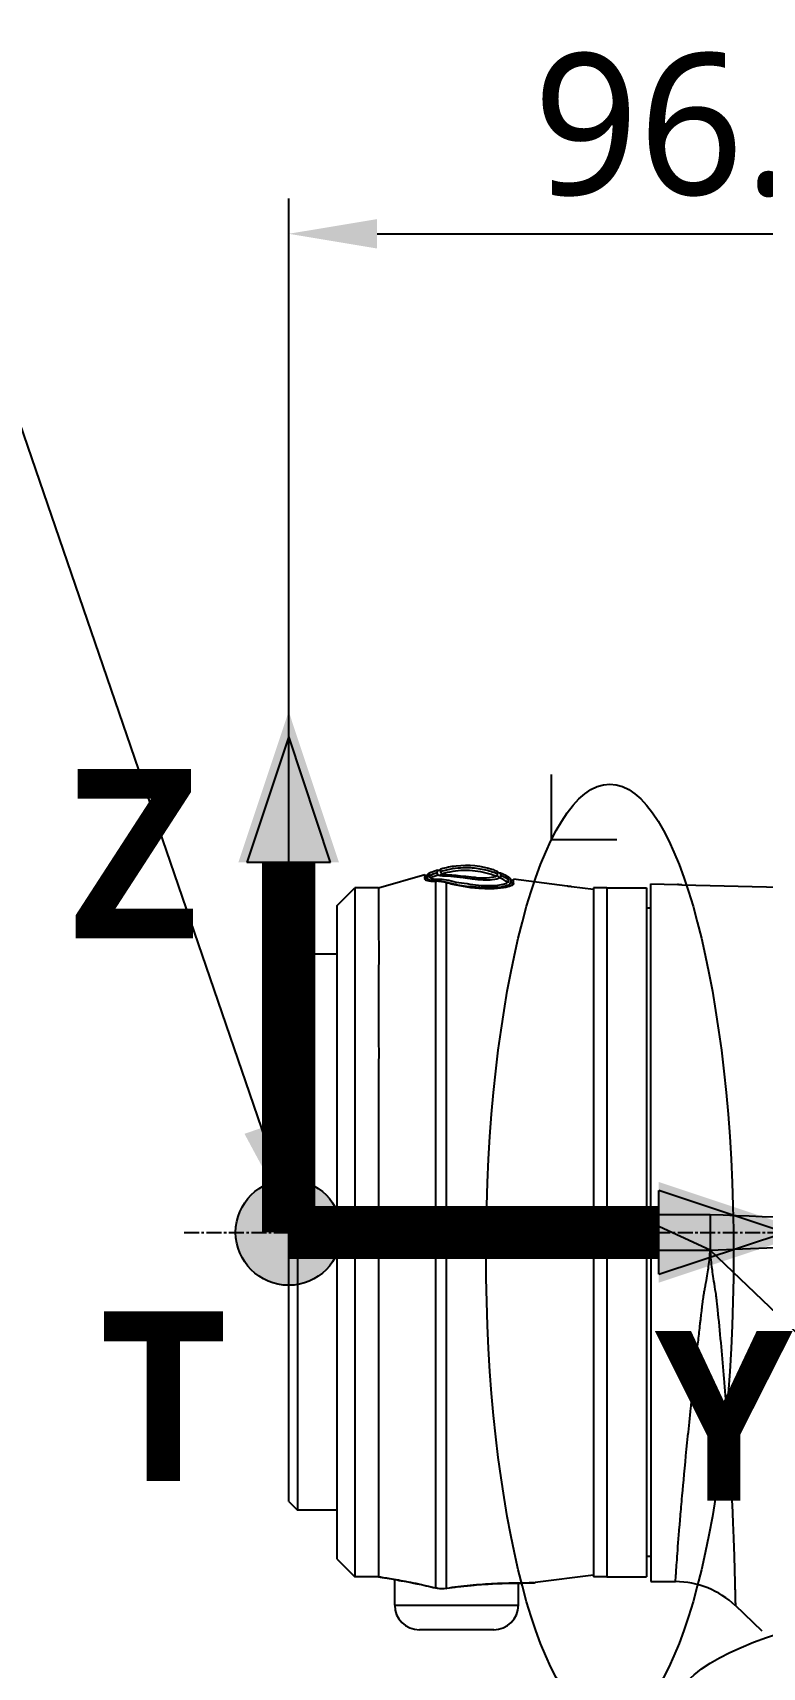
# Model space of a CAD drawing. Header units: millimetres. Extents: x 0 to 4378, y 0 to 2376.
# Drawn here: x 1408.7 to 1491.2, y 1649.9 to 1835 of the extents above; entities that cross this region are included whole.
import ezdxf

# ---------------------------------------------------------------- set-up
doc = ezdxf.new("R2010")
doc.units = ezdxf.units.MM
doc.header["$LTSCALE"] = 0.2
doc.linetypes.add('CENTER2', pattern=[1.125, 0.75, -0.125, 0.125, -0.125])
for name, color, linetype in [('02_Center Line', 1, 'CENTER2'), ('07_Special Line2', 76, 'Continuous'), ('12_Before Rev.Num.', 5, 'Continuous'), ('13_After Rev.Num.', 6, 'Continuous')]:
    doc.layers.add(name, color=color, linetype=linetype)
doc.layers.add('14_Mark', color=7, linetype='Continuous', true_color=0xe03c31)
doc.styles.add('Rainbow-5.0 Style', font='malgunsl.ttf')
doc.dimstyles.new('Rainbow-5.0 Style', dxfattribs={"dimtxt": 4, "dimasz": 2.5, "dimexe": 1, "dimexo": 1, "dimgap": 1, "dimtad": 1, "dimdsep": 46, "dimtxsty": 'Rainbow-5.0 Style', "dimcen": 0, "dimclrd": 251, "dimclre": 251, "dimclrt": 7, "dimazin": 3, "dimtp": 0.1, "dimtm": 0.1, "dimtfac": 0.61, "dimtmove": 0, "dimatfit": 3, "dimfxl": 1, "dimlwd": -1, "dimlwe": -1, "dimarcsym": 1})

# ---------------------------------------------------------------- blocks, each defined once
blk = doc.blocks.new('*D148')
at = {"color": 251, "linetype": 'ByBlock', "transparency": 16777216}
for p, q in [((1437.65, 1733.63), (1437.65, 1816.22)), ((1534.35, 1744.32), (1534.35, 1816.22)), ((1447.65, 1812.22), (1524.35, 1812.22))]:
    blk.add_line(p, q, dxfattribs=at)
at = {"color": 251, "transparency": 16777216}
for points in [[(1447.65, 1813.88), (1447.65, 1810.55), (1437.65, 1812.22)], [(1524.35, 1813.88), (1524.35, 1810.55), (1534.35, 1812.22)]]:
    blk.add_solid(points, dxfattribs=at)
at = {"layer": 'Defpoints', "color": 0, "transparency": 16777216}
for p in [(1534.35, 1812.22), (1534.35, 1740.32), (1437.65, 1729.63)]:
    blk.add_point(p, dxfattribs=at)
at = {"color": 7, "transparency": 16777216, "insert": (1486, 1824.49), "char_height": 16, "attachment_point": 5, "style": 'Rainbow-5.0 Style'}
blk.add_mtext('96.7', dxfattribs=at)
blk = doc.blocks.new('Blk$A47R2-4W24B')
for p, q in [((-197.24, 1135.9), (-191.98, 1137.4)), ((-191.98, 1137), (-191.98, 1137.18)), ((-191.98, 1136.96), (-191.98, 1136.96)), ((-191.93, 1136.88), (-191.93, 1136.83)), ((-181.94, 1136.38), (-181.94, 1136.87)), ((-181.94, 1136.38), (-181.94, 1136.87)), ((-175.9, 1136.1), (-181.94, 1136.87)), ((-201.9, 1133.9), (-199.9, 1135.9)), ((-199.9, 1135.9), (-199.9, 1057.9)), ((-197.24, 1135.9), (-199.9, 1135.9)), ((-189.57, 1136), (-189.57, 1136)), ((-187.01, 1136.07), (-187.01, 1135.96)), ((-182.09, 1136.26), (-182.09, 1136.24)), ((-172.9, 1135.71), (-175.4, 1136.03)), ((-172.9, 1135.9), (-172.9, 1057.9)), ((-171.4, 1135.9), (-172.9, 1135.9)), ((-171.4, 1135.9), (-171.4, 1057.9)), ((-171.4, 1135.9), (-171.4, 1057.9)), ((-171.4, 1135.9), (-166.9, 1135.9)), ((-166.9, 1135.9), (-166.9, 1057.9)), ((-166.4, 1098.9), (-166.4, 1136.35)), ((-166.4, 1136.35), (-163.4, 1136.27)), ((-162.9, 1136.26), (-151.75, 1135.97)), ((-201.9, 1059.9), (-201.9, 1133.9)), ((-189.57, 1134.54), (-189.57, 1134.54)), ((-189.57, 1134.14), (-189.57, 1134.14)), ((-166.4, 1133.61), (-166.9, 1133.62)), ((-189.57, 1131.14), (-189.57, 1131.14)), ((-189.57, 1131.14), (-189.57, 1131.14)), ((-189.57, 1130.04), (-189.57, 1130.04)), ((-189.57, 1129.84), (-189.57, 1129.84)), ((-207.4, 1127.38), (-206.4, 1128.38)), ((-207.4, 1066.43), (-207.4, 1127.38)), ((-206.4, 1128.38), (-206.4, 1065.43)), ((-201.9, 1128.38), (-206.4, 1128.38)), ((-189.57, 1108.11), (-189.57, 1108.11)), ((-166.4, 1098.9), (-166.4, 1097.98)), ((-159.7, 1098.9), (-166.4, 1098.9)), ((-166.4, 1094.9), (-166.4, 1097.98)), ((-159.7, 1094.9), (-166.4, 1097.98)), ((-159.7, 1098.9), (-159.7, 1094.9)), ((-189.57, 1095.79), (-189.57, 1095.79)), ((-159.7, 1094.9), (-113.08, 1096.8)), ((-166.4, 1094.9), (-166.4, 1057.38)), ((-166.4, 1094.9), (-159.7, 1094.9)), ((-159.7, 1094.9), (-111.22, 1048.4)), ((-189.57, 1087.77), (-189.57, 1087.77)), ((-189.57, 1070.28), (-189.57, 1070.28)), ((-207.4, 1066.43), (-206.4, 1065.43)), ((-201.9, 1065.43), (-206.4, 1065.43)), ((-201.9, 1059.9), (-199.9, 1057.9)), ((-166.4, 1060.19), (-166.9, 1060.18)), ((-197.24, 1057.9), (-199.9, 1057.9)), ((-195.4, 1057.58), (-195.4, 1057.58)), ((-195.4, 1054.7), (-195.4, 1057.57)), ((-181.4, 1054.7), (-181.4, 1057.18)), ((-172.9, 1058.08), (-179.51, 1057.24)), ((-171.4, 1057.9), (-172.9, 1057.9)), ((-171.4, 1057.9), (-166.9, 1057.9)), ((-166.4, 1057.38), (-163.62, 1057.36)), ((-188.27, 1056.75), (-188.27, 1056.76)), ((-195.4, 1054.7), (-181.4, 1054.7)), ((-153.8, 1051.76), (-156.85, 1054.64)), ((-184.2, 1051.9), (-192.6, 1051.9))]:
    blk.add_line(p, q)
for centre, radius, start, end in [((-163.71, 1047.36), 10, 46.7002, 89.5), ((-192.6, 1054.7), 2.8, 180, 270), ((-184.2, 1054.7), 2.8, 270, 0)]:
    blk.add_arc(centre, radius, start, end)
for centre, major_axis, ratio, start_param, end_param in [((-190.48, 1138.3), (-0.199, 0.356), 0.831407, 2.296035, 3.622073), ((-190.4, 1137.76), (0.103, -0.425), 0.704383, 5.763907, 7.08083), ((-185.29, 1138.25), (-4.86, -0.68), 0.118691, 0.094667, 0.17403), ((-183.5, 1137.96), (-0.344, -0.089), 0.999995, 0.248115, 1.570796), ((-183.49, 1137.49), (-0.225, -0.286), 0.974625, 5.861248, 7.187926), ((-184.85, 1126.08), (4.32, -11.32), 0.717714, 2.404672, 2.506604), ((-181.9, 1096.21), (-1.5, 41.41), 0.004407, 0.122192, 0.153006), ((-184.74, 1126.56), (-4.56, 11.08), 0.720786, 5.518786, 5.618693), ((-196.97, 1058.87), (-0.218, -0.976), 0.94947, 6.224959, 6.283191), ((-190.49, 1057.59), (-0.241, -0.97), 0.226232, 6.115727, 6.283184), ((-189.69, 1057.55), (0.153, -0.988), 0.141972, 6.109132, 6.283185)]:
    blk.add_ellipse(centre, major_axis=major_axis, ratio=ratio, start_param=start_param, end_param=end_param)
for points, knots in [([(-190.17, 1138.06), (-189.59, 1138.22), (-189.02, 1138.34), (-188.46, 1138.4), (-187, 1138.58), (-185.6, 1138.43), (-184.27, 1137.97), (-184.11, 1137.91), (-183.96, 1137.86), (-183.81, 1137.79)], [0.073579, 0.073579, 0.073579, 0.073579, 1.773456, 1.773456, 1.773456, 6.187837, 6.187837, 6.187837, 6.697304, 6.697304, 6.697304, 6.697304]), ([(-191.98, 1136.96), (-191.98, 1136.93), (-191.98, 1136.91), (-191.96, 1136.86), (-191.95, 1136.84), (-191.88, 1136.78), (-191.8, 1136.75), (-191.5, 1136.67), (-191.18, 1136.64), (-190.77, 1136.65)], [-0.3780935, -0.3780935, -0.3780935, -0.3780935, -0.3289343, -0.3289343, -0.2821356, -0.2821356, -0.188521, -0.188521, -0.0003025, -0.0003025, -0.0003025, -0.0003025]), ([(-191.93, 1136.83), (-191.95, 1136.85), (-191.96, 1136.87), (-191.98, 1136.9), (-191.98, 1136.92), (-191.98, 1136.93)], [-0.11536978, -0.11536978, -0.11536978, -0.11536978, -0.06051252, -0.06051252, -0.02296166, -0.02296166, -0.02296166, -0.02296166]), ([(-191.93, 1136.92), (-191.93, 1136.92), (-191.93, 1136.92), (-191.93, 1136.9), (-191.93, 1136.84), (-191.93, 1136.82)], [-137.742306, -137.742306, -137.742306, -137.742306, -137.735239, -135.362241, -134.896788, -134.896788, -134.896788, -134.896788]), ([(-190.64, 1136.68), (-190.89, 1136.68), (-191.1, 1136.69), (-191.26, 1136.72), (-191.43, 1136.74), (-191.55, 1136.78), (-191.62, 1136.83), (-191.75, 1136.93), (-191.69, 1137.06), (-191.69, 1137.15), (-191.7, 1137.24), (-191.7, 1137.31), (-191.7, 1137.35), (-191.7, 1137.35), (-191.7, 1137.35), (-191.7, 1137.35), (-191.7, 1137.4), (-191.7, 1137.42), (-191.7, 1137.42), (-191.7, 1137.42), (-191.7, 1137.42), (-191.7, 1137.42)], [-37.038773, -37.038773, -37.038773, -37.038773, -35.852961, -35.852961, -35.852961, -34.66644, -34.66644, -34.66644, -32.296832, -32.296832, -32.296832, -29.935323, -29.935323, -29.935323, -29.920458, -29.920458, -29.920458, -27.574383, -27.574383, -27.574383, -27.547428, -27.547428, -27.547428, -27.547428]), ([(-191.39, 1137.03), (-191.4, 1137.03), (-191.4, 1137.04), (-191.4, 1137.04), (-191.45, 1137.09), (-191.46, 1137.13), (-191.47, 1137.17), (-191.48, 1137.22), (-191.47, 1137.27), (-191.47, 1137.31)], [33.655801, 33.655801, 33.655801, 33.655801, 33.760753, 33.760753, 33.760753, 34.688313, 34.688313, 34.688313, 35.7207, 35.7207, 35.7207, 35.7207]), ([(-191.47, 1137.62), (-191.37, 1137.66), (-191.27, 1137.69), (-191.17, 1137.73), (-191.03, 1137.78), (-190.89, 1137.83), (-190.76, 1137.87), (-190.7, 1137.9), (-190.63, 1137.92), (-190.57, 1137.94)], [-1.0896743, -1.0896743, -1.0896743, -1.0896743, -0.7634499, -0.7634499, -0.7634499, -0.3184296, -0.3184296, -0.3184296, -0.1133023, -0.1133023, -0.1133023, -0.1133023]), ([(-191.47, 1137.31), (-191.46, 1137.41), (-191.47, 1137.49), (-191.47, 1137.59), (-191.47, 1137.62), (-191.47, 1137.62)], [35.720722, 35.720722, 35.720722, 35.720722, 38.259702, 38.259702, 40.798705, 40.798705, 40.798705, 40.798705]), ([(-191.39, 1137.03), (-191.33, 1136.98), (-191.22, 1136.95), (-191.08, 1136.93), (-191.07, 1136.92), (-191.07, 1136.92), (-191.06, 1136.92), (-190.9, 1136.9), (-190.71, 1136.88), (-190.47, 1136.88)], [-33.655783, -33.655783, -33.655783, -33.655783, -32.588177, -32.588177, -32.588177, -32.535769, -32.535769, -32.535769, -31.415738, -31.415738, -31.415738, -31.415738]), ([(-189.57, 1136.49), (-189.62, 1136.51), (-189.67, 1136.52), (-189.79, 1136.55), (-189.84, 1136.56), (-190, 1136.59), (-190.1, 1136.61), (-190.49, 1136.66), (-190.69, 1136.65), (-190.77, 1136.65)], [0.0000195, 0.0000195, 0.0000195, 0.0000195, 0.0187409, 0.0187409, 0.0363222, 0.0363222, 0.0713463, 0.0713463, 0.1704652, 0.1704652, 0.1704652, 0.1704652]), ([(-190.77, 1136.65), (-190.77, 1135.61), (-190.77, 1133.85), (-190.77, 1131.46), (-190.77, 1130.21), (-190.77, 1128.76), (-190.77, 1127.18), (-190.77, 1125.59), (-190.77, 1123.87), (-190.77, 1122.02), (-190.77, 1120.17), (-190.77, 1118.16), (-190.77, 1116.08), (-190.77, 1113.99), (-190.77, 1111.83), (-190.77, 1109.6), (-190.77, 1107.36), (-190.77, 1105.03), (-190.77, 1102.7), (-190.77, 1100.36), (-190.77, 1098.01), (-190.77, 1095.66), (-190.77, 1090.94), (-190.77, 1086.2), (-190.77, 1081.81), (-190.77, 1079.61), (-190.77, 1077.51), (-190.77, 1075.51), (-190.77, 1073.51), (-190.77, 1071.59), (-190.77, 1069.82), (-190.77, 1068.05), (-190.77, 1066.44), (-190.77, 1064.97), (-190.77, 1063.51), (-190.77, 1062.18), (-190.77, 1061.05), (-190.77, 1058.89), (-190.77, 1057.41), (-190.77, 1056.64)], [0, 0, 0, 0, 0.1205223, 0.1205223, 0.1205223, 0.1837668, 0.1837668, 0.1837668, 0.2470112, 0.2470112, 0.2470112, 0.3102557, 0.3102557, 0.3102557, 0.3735002, 0.3735002, 0.3735002, 0.4367446, 0.4367446, 0.4367446, 0.4999891, 0.4999891, 0.4999891, 0.6264781, 0.6264781, 0.6264781, 0.6897225, 0.6897225, 0.6897225, 0.752967, 0.752967, 0.752967, 0.8162115, 0.8162115, 0.8162115, 0.879456, 0.879456, 0.879456, 1, 1, 1, 1]), ([(-190.64, 1136.68), (-190.19, 1136.71), (-189.63, 1136.59), (-189.01, 1136.42), (-189.01, 1136.42), (-189, 1136.42), (-189, 1136.42), (-188.69, 1136.34), (-188.36, 1136.27), (-188.03, 1136.21), (-187.7, 1136.16), (-187.36, 1136.11), (-187.01, 1136.07)], [37.039421, 37.039421, 37.039421, 37.039421, 39.181422, 39.181422, 39.181422, 39.2015, 39.2015, 39.2015, 40.272392, 40.272392, 40.272392, 41.323422, 41.323422, 41.323422, 41.323422]), ([(-190.58, 1137.63), (-190.58, 1137.68), (-190.57, 1137.73), (-190.57, 1137.81), (-190.57, 1137.84), (-190.57, 1137.91), (-190.57, 1137.94), (-190.57, 1137.94)], [-0.4984902, -0.4984902, -0.4984902, -0.4984902, -0.3746356, -0.3746356, -0.2508217, -0.2508217, -0.0000001, -0.0000001, -0.0000001, -0.0000001]), ([(-190.47, 1137.36), (-190.49, 1137.37), (-190.51, 1137.39), (-190.52, 1137.41), (-190.54, 1137.42), (-190.55, 1137.44), (-190.55, 1137.45), (-190.56, 1137.47), (-190.56, 1137.48), (-190.57, 1137.5), (-190.57, 1137.51), (-190.57, 1137.53), (-190.57, 1137.54), (-190.57, 1137.56), (-190.58, 1137.57), (-190.58, 1137.59), (-190.58, 1137.59), (-190.58, 1137.59), (-190.58, 1137.6), (-190.58, 1137.61), (-190.58, 1137.62), (-190.58, 1137.63)], [-6.865662, -6.865662, -6.865662, -6.865662, -6.53091, -6.53091, -6.53091, -6.199058, -6.199058, -6.199058, -5.869205, -5.869205, -5.869205, -5.540502, -5.540502, -5.540502, -5.212131, -5.212131, -5.212131, -5.149247, -5.149247, -5.149247, -4.883582, -4.883582, -4.883582, -4.883582]), ([(-183.5, 1137.03), (-183.65, 1136.94), (-183.94, 1136.86), (-184.36, 1136.81), (-184.95, 1136.74), (-185.75, 1136.79), (-186.61, 1136.89), (-186.96, 1136.94), (-187.32, 1136.98), (-187.66, 1137.03), (-188.15, 1137.09), (-188.62, 1137.15), (-189.03, 1137.18), (-189.72, 1137.23), (-190.28, 1137.23), (-190.47, 1137.36)], [-16.234798, -16.234798, -16.234798, -16.234798, -14.441202, -14.441202, -14.441202, -11.916208, -11.916208, -11.916208, -10.870941, -10.870941, -10.870941, -9.390513, -9.390513, -9.390513, -6.865662, -6.865662, -6.865662, -6.865662]), ([(-190.47, 1136.88), (-190.2, 1136.89), (-189.89, 1136.87), (-189.2, 1136.75), (-188.83, 1136.64), (-188.04, 1136.49), (-187.63, 1136.43), (-186.78, 1136.33), (-186.35, 1136.26), (-185.1, 1136.13), (-184.33, 1136.14), (-183.14, 1136.28), (-182.73, 1136.41), (-182.59, 1136.54)], [-31.415738, -31.415738, -31.415738, -31.415738, -30.087278, -30.087278, -28.758819, -28.758819, -27.43036, -27.43036, -26.101901, -26.101901, -23.444982, -23.444982, -20.788081, -20.788081, -20.788081, -20.788081]), ([(-190.12, 1137.52), (-190.19, 1137.6), (-190.17, 1137.68), (-190.17, 1137.75), (-190.17, 1137.75), (-190.17, 1137.75)], [-6.865662, -6.865662, -6.865662, -6.865662, -5.149247, -5.149247, -5.09617, -5.09617, -5.09617, -5.09617]), ([(-183.81, 1137.49), (-184.29, 1137.69), (-184.78, 1137.84), (-185.28, 1137.95), (-185.85, 1138.08), (-186.43, 1138.16), (-187.02, 1138.17), (-187.84, 1138.19), (-188.67, 1138.11), (-189.53, 1137.92), (-189.74, 1137.87), (-189.96, 1137.81), (-190.17, 1137.75)], [1.942734, 1.942734, 1.942734, 1.942734, 3.510907, 3.510907, 3.510907, 5.294969, 5.294969, 5.294969, 7.771433, 7.771433, 7.771433, 8.384461, 8.384461, 8.384461, 8.384461]), ([(-190.17, 1137.75), (-190.17, 1137.82), (-190.17, 1137.88), (-190.17, 1137.92), (-190.17, 1138.01), (-190.17, 1138.06), (-190.17, 1138.06)], [-5.096168, -5.096168, -5.096168, -5.096168, -3.432831, -3.432831, -3.432831, 0, 0, 0, 0]), ([(-183.92, 1137.21), (-184.09, 1137.28), (-184.26, 1137.34), (-184.43, 1137.4), (-185.23, 1137.67), (-186.08, 1137.83), (-186.92, 1137.86), (-186.94, 1137.86), (-186.95, 1137.87), (-186.96, 1137.87), (-187.8, 1137.9), (-188.63, 1137.81), (-189.45, 1137.63), (-189.65, 1137.59), (-189.86, 1137.53), (-190.06, 1137.48)], [1.992945, 1.992945, 1.992945, 1.992945, 2.541442, 2.541442, 2.541442, 5.082989, 5.082989, 5.082989, 5.1247, 5.1247, 5.1247, 7.624618, 7.624618, 7.624618, 8.25646, 8.25646, 8.25646, 8.25646]), ([(-186.17, 1137.05), (-186.36, 1137.06), (-186.55, 1137.08), (-187.15, 1137.15), (-187.56, 1137.2), (-187.94, 1137.24), (-188.3, 1137.28), (-188.63, 1137.31), (-189.16, 1137.34), (-189.38, 1137.35), (-189.56, 1137.37), (-189.79, 1137.4), (-189.96, 1137.43), (-190.06, 1137.48)], [-12.546701, -12.546701, -12.546701, -12.546701, -11.915365, -11.915365, -10.602154, -10.602154, -10.602154, -9.390513, -9.390513, -8.401614, -8.401614, -8.401614, -7.169122, -7.169122, -7.169122, -7.169122]), ([(-181.94, 1136.38), (-181.95, 1136.29), (-182.05, 1136.21), (-182.45, 1136.05), (-182.73, 1135.97), (-183.5, 1135.85), (-183.99, 1135.81), (-185.11, 1135.79), (-185.72, 1135.82), (-186.91, 1135.93), (-187.48, 1136.02), (-188.57, 1136.23), (-189.09, 1136.35), (-189.57, 1136.49)], [0, 0, 0, 0, 0.170338, 0.170338, 0.339954, 0.339954, 0.529798, 0.529798, 0.719657, 0.719657, 0.888889, 0.888889, 1.059151, 1.059151, 1.059151, 1.059151]), ([(-189.57, 1136.49), (-189.57, 1135.43), (-189.57, 1133.75), (-189.57, 1131.54), (-189.57, 1130.28), (-189.57, 1128.84), (-189.57, 1127.25), (-189.57, 1125.66), (-189.57, 1123.93), (-189.57, 1122.08), (-189.57, 1120.22), (-189.57, 1118.21), (-189.57, 1116.12), (-189.57, 1114.03), (-189.57, 1111.87), (-189.57, 1109.63), (-189.57, 1107.39), (-189.57, 1105.05), (-189.57, 1102.71), (-189.57, 1100.37), (-189.57, 1098.02), (-189.57, 1095.65), (-189.57, 1090.93), (-189.57, 1086.18), (-189.57, 1081.77), (-189.57, 1079.57), (-189.57, 1077.47), (-189.57, 1075.46), (-189.57, 1073.46), (-189.57, 1071.53), (-189.57, 1069.76), (-189.57, 1067.99), (-189.57, 1066.37), (-189.57, 1064.9), (-189.57, 1063.43), (-189.57, 1062.1), (-189.57, 1060.97), (-189.57, 1058.83), (-189.57, 1057.35), (-189.57, 1056.58)], [-1, -1, -1, -1, -0.88741, -0.88741, -0.88741, -0.823499, -0.823499, -0.823499, -0.759589, -0.759589, -0.759589, -0.695678, -0.695678, -0.695678, -0.631767, -0.631767, -0.631767, -0.567856, -0.567856, -0.567856, -0.503945, -0.503945, -0.503945, -0.376123, -0.376123, -0.376123, -0.312212, -0.312212, -0.312212, -0.248301, -0.248301, -0.248301, -0.184391, -0.184391, -0.184391, -0.12048, -0.12048, -0.12048, 0, 0, 0, 0]), ([(-182.3, 1136.91), (-182.3, 1136.92), (-182.29, 1136.87), (-182.31, 1136.68), (-182.25, 1136.52), (-182.47, 1136.17), (-183.06, 1136), (-184.76, 1135.86), (-185.89, 1135.9), (-187.01, 1136.07)], [0, 0, 0, 0, 3.441683, 3.441683, 6.883366, 6.883366, 10.325049, 10.325049, 13.766731, 13.766731, 13.766731, 13.766731]), ([(-183.92, 1137.21), (-184.05, 1137.14), (-184.32, 1137.07), (-185.1, 1136.99), (-185.61, 1137), (-186.17, 1137.05)], [-16.152793, -16.152793, -16.152793, -16.152793, -14.440216, -14.440216, -12.546701, -12.546701, -12.546701, -12.546701]), ([(-183.81, 1137.31), (-183.81, 1137.31), (-183.81, 1137.31), (-183.81, 1137.3), (-183.82, 1137.29), (-183.83, 1137.27), (-183.85, 1137.26), (-183.87, 1137.24), (-183.89, 1137.23), (-183.92, 1137.21)], [-16.9650672, -16.9650672, -16.9650672, -16.9650672, -16.8814942, -16.8814942, -16.8814942, -16.518726, -16.518726, -16.518726, -16.1528025, -16.1528025, -16.1528025, -16.1528025]), ([(-183.81, 1137.49), (-183.81, 1137.46), (-183.81, 1137.43), (-183.81, 1137.38), (-183.81, 1137.34), (-183.81, 1137.31)], [0, 0, 0, 0, 0.0616854, 0.0616854, 0.1115163, 0.1115163, 0.1115163, 0.1115163]), ([(-183.41, 1137.14), (-183.41, 1137.13), (-183.41, 1137.13), (-183.41, 1137.13), (-183.42, 1137.11), (-183.43, 1137.09), (-183.44, 1137.08), (-183.46, 1137.06), (-183.48, 1137.05), (-183.5, 1137.03)], [-16.9650672, -16.9650672, -16.9650672, -16.9650672, -16.8938577, -16.8938577, -16.8938577, -16.565263, -16.565263, -16.565263, -16.2347997, -16.2347997, -16.2347997, -16.2347997]), ([(-183.41, 1137.62), (-183.41, 1137.62), (-183.41, 1137.59), (-183.41, 1137.53), (-183.41, 1137.51), (-183.41, 1137.49), (-183.41, 1137.47), (-183.41, 1137.42), (-183.41, 1137.37), (-183.41, 1137.31)], [-0.5013435, -0.5013435, -0.5013435, -0.5013435, -0.2507469, -0.2507469, -0.1880948, -0.1880948, -0.1410476, -0.1410476, -0.0000391, -0.0000391, -0.0000391, -0.0000391]), ([(-182.51, 1136.84), (-182.51, 1136.9), (-182.52, 1136.96), (-182.51, 1137.01), (-182.51, 1137.05), (-182.51, 1137.09), (-182.51, 1137.11), (-182.51, 1137.13), (-182.51, 1137.15), (-182.51, 1137.15), (-182.51, 1137.15), (-182.51, 1137.15), (-182.51, 1137.15)], [-18.712231, -18.712231, -18.712231, -18.712231, -16.997643, -16.997643, -16.997643, -15.300899, -15.300899, -15.300899, -13.604104, -13.604104, -13.604104, -13.589461, -13.589461, -13.589461, -13.589461]), ([(-197.24, 1135.9), (-197.24, 1135.9), (-197.24, 1135.9), (-197.24, 1135.89), (-197.24, 1135.88), (-197.24, 1135.86), (-197.24, 1135.85), (-197.24, 1135.77), (-197.23, 1135.63), (-197.21, 1134.73), (-197.25, 1133.32), (-197.22, 1130.53), (-197.21, 1129.73), (-197.21, 1128.3), (-197.21, 1127.71), (-197.23, 1125.33), (-197.25, 1123.34), (-197.22, 1119.6), (-197.21, 1117.97), (-197.22, 1114.54), (-197.23, 1112.77), (-197.24, 1109.25), (-197.24, 1107.53), (-197.24, 1104.57), (-197.24, 1103.35), (-197.24, 1100.89), (-197.24, 1099.65), (-197.24, 1097.79), (-197.24, 1097.18), (-197.24, 1092.91), (-197.22, 1089.28), (-197.23, 1084.05), (-197.24, 1082.36), (-197.24, 1079.55), (-197.23, 1078.39), (-197.2, 1073.98), (-197.24, 1071.01), (-197.24, 1067.64), (-197.23, 1066.9), (-197.2, 1063.54), (-197.24, 1061.46), (-197.24, 1059.7), (-197.24, 1059.4), (-197.24, 1058.75), (-197.24, 1058.45), (-197.24, 1058.15), (-197.24, 1058.07), (-197.24, 1057.96), (-197.24, 1057.92), (-197.24, 1057.91)], [-12.167971, -12.167971, -12.167971, -12.167971, -12.124815, -12.124815, -12.007373, -12.007373, -11.964756, -11.964756, -11.555527, -11.555527, -10.242526, -10.242526, -9.787003, -9.787003, -9.494757, -9.494757, -8.658648, -8.658648, -8.069674, -8.069674, -7.481399, -7.481399, -6.943069, -6.943069, -6.570845, -6.570845, -6.198458, -6.198458, -6.015314, -6.015314, -4.920692, -4.920692, -4.383337, -4.383337, -3.995401, -3.995401, -2.858372, -2.858372, -2.517426, -2.517426, -1.221295, -1.221295, -0.905097, -0.905097, -0.443398, -0.443398, -0.219873, -0.219873, -0.000072, -0.000072, -0.000072, -0.000072]), ([(-182.09, 1136.21), (-182.09, 1136.21), (-182.09, 1136.22), (-182.08, 1136.27), (-182.08, 1136.31), (-182.09, 1136.33), (-182.09, 1136.33), (-182.09, 1136.37), (-182.09, 1136.37), (-182.09, 1136.37), (-182.09, 1136.37)], [-113.902155, -113.902155, -113.902155, -113.902155, -113.638059, -113.638059, -112.182288, -112.182288, -112.182288, -111.916864, -110.197458, -110.190469, -110.190469, -110.190469, -110.190469]), ([(-175.4, 1136.03), (-175.46, 1136.04), (-175.53, 1136.05), (-175.65, 1136.07), (-175.71, 1136.07), (-175.8, 1136.08), (-175.84, 1136.09), (-175.89, 1136.1), (-175.9, 1136.1), (-175.9, 1136.1)], [0.15115122, 0.15115122, 0.15115122, 0.15115122, 0.1700527, 0.1700527, 0.18903618, 0.18903618, 0.20792837, 0.20792837, 0.22682057, 0.22682057, 0.22682057, 0.22682057]), ([(-162.9, 1136.26), (-162.9, 1136.26), (-162.9, 1136.26), (-162.9, 1136.26), (-162.9, 1136.26), (-162.9, 1136.26), (-162.91, 1136.26), (-162.92, 1136.26), (-162.95, 1136.26), (-163.01, 1136.26), (-163.05, 1136.26), (-163.14, 1136.26), (-163.19, 1136.26), (-163.3, 1136.27), (-163.35, 1136.27), (-163.4, 1136.27)], [-0.07872826, -0.07872826, -0.07872826, -0.07872826, -0.07717203, -0.07717203, -0.07494405, -0.07494405, -0.06936392, -0.06936392, -0.04935694, -0.04935694, -0.03332942, -0.03332942, -0.01579755, -0.01579755, -0.000001, -0.000001, -0.000001, -0.000001]), ([(-163.62, 1057.36), (-163.62, 1057.36), (-163.6, 1057.61), (-163.57, 1058.07), (-163.54, 1058.55), (-163.49, 1059.26), (-163.43, 1060.14), (-163.43, 1060.14), (-163.43, 1060.15), (-163.43, 1060.16), (-163.43, 1060.16), (-163.43, 1060.17), (-163.43, 1060.18), (-163.36, 1061.12), (-163.27, 1062.28), (-163.16, 1063.61), (-163.16, 1063.63), (-163.15, 1063.65), (-163.15, 1063.67), (-163.1, 1064.35), (-163.04, 1065.07), (-162.97, 1065.83), (-162.94, 1066.21), (-162.9, 1066.61), (-162.87, 1067.01), (-162.85, 1067.21), (-162.83, 1067.41), (-162.81, 1067.62), (-162.79, 1067.82), (-162.77, 1068.03), (-162.75, 1068.24), (-162.6, 1069.92), (-162.42, 1071.79), (-162.21, 1073.83), (-162.21, 1073.85), (-162.21, 1073.87), (-162.21, 1073.9), (-162.1, 1074.89), (-162, 1075.93), (-161.89, 1077), (-161.83, 1077.54), (-161.77, 1078.1), (-161.71, 1078.66), (-161.68, 1078.95), (-161.65, 1079.23), (-161.61, 1079.52), (-161.6, 1079.66), (-161.58, 1079.81), (-161.57, 1079.95), (-161.56, 1080.02), (-161.55, 1080.1), (-161.54, 1080.17), (-161.54, 1080.2), (-161.54, 1080.24), (-161.53, 1080.28), (-161.53, 1080.29), (-161.53, 1080.31), (-161.53, 1080.33), (-161.52, 1080.35), (-161.52, 1080.37), (-161.52, 1080.39), (-161.4, 1081.47), (-161.27, 1082.61), (-161.14, 1083.79), (-161.07, 1084.38), (-161, 1084.98), (-160.93, 1085.6), (-160.9, 1085.9), (-160.86, 1086.21), (-160.83, 1086.53), (-160.81, 1086.68), (-160.79, 1086.84), (-160.77, 1087), (-160.76, 1087.08), (-160.75, 1087.15), (-160.74, 1087.23), (-160.74, 1087.27), (-160.74, 1087.31), (-160.73, 1087.35), (-160.73, 1087.39), (-160.72, 1087.43), (-160.72, 1087.46), (-160.72, 1087.48), (-160.71, 1087.52), (-160.71, 1087.55), (-160.67, 1087.87), (-160.64, 1088.15), (-160.61, 1088.39), (-160.6, 1088.51), (-160.58, 1088.62), (-160.57, 1088.72), (-160.57, 1088.77), (-160.56, 1088.81), (-160.56, 1088.85), (-160.54, 1088.95), (-160.53, 1089.03), (-160.53, 1089.1), (-160.52, 1089.15), (-160.51, 1089.19), (-160.51, 1089.22), (-160.51, 1089.24), (-160.51, 1089.26), (-160.5, 1089.27), (-160.5, 1089.28), (-160.5, 1089.28), (-160.5, 1089.29), (-160.5, 1089.3), (-160.5, 1089.3), (-160.5, 1089.3), (-160.5, 1089.31), (-160.49, 1089.34), (-160.49, 1089.36), (-160.47, 1089.54), (-160.43, 1089.77), (-160.38, 1090.05), (-160.36, 1090.21), (-160.33, 1090.37), (-160.29, 1090.56), (-160.28, 1090.65), (-160.26, 1090.75), (-160.24, 1090.85), (-160.23, 1090.9), (-160.22, 1090.95), (-160.21, 1091), (-160.21, 1091.03), (-160.2, 1091.05), (-160.2, 1091.08), (-160.2, 1091.09), (-160.19, 1091.11), (-160.19, 1091.12), (-160.19, 1091.13), (-160.18, 1091.15), (-160.18, 1091.16), (-160.11, 1091.55), (-160.05, 1091.91), (-159.99, 1092.22), (-159.94, 1092.52), (-159.9, 1092.79), (-159.87, 1093.01), (-159.87, 1093.02), (-159.87, 1093.02), (-159.87, 1093.03), (-159.78, 1093.68), (-159.72, 1094.31), (-159.7, 1094.9)], [0, 0, 0, 0, 0.121112, 0.121112, 0.121112, 0.248047, 0.248047, 0.248047, 0.249023, 0.249023, 0.249023, 0.25, 0.25, 0.25, 0.373166, 0.373166, 0.373166, 0.375, 0.375, 0.375, 0.4375, 0.4375, 0.4375, 0.46875, 0.46875, 0.46875, 0.484375, 0.484375, 0.484375, 0.5, 0.5, 0.5, 0.625, 0.625, 0.625, 0.626439, 0.626439, 0.626439, 0.6875, 0.6875, 0.6875, 0.71875, 0.71875, 0.71875, 0.734375, 0.734375, 0.734375, 0.742187, 0.742187, 0.742187, 0.746094, 0.746094, 0.746094, 0.748047, 0.748047, 0.748047, 0.749023, 0.749023, 0.749023, 0.75, 0.75, 0.75, 0.8125, 0.8125, 0.8125, 0.84375, 0.84375, 0.84375, 0.859375, 0.859375, 0.859375, 0.867187, 0.867187, 0.867187, 0.871094, 0.871094, 0.871094, 0.873047, 0.873047, 0.873047, 0.874878, 0.874878, 0.874878, 0.875773, 0.875773, 0.875773, 0.885526, 0.885526, 0.885526, 0.890625, 0.890625, 0.890625, 0.892844, 0.892844, 0.892844, 0.898437, 0.898437, 0.898437, 0.902344, 0.902344, 0.902344, 0.904297, 0.904297, 0.904297, 0.905273, 0.905273, 0.905273, 0.906006, 0.906006, 0.906006, 0.907746, 0.907746, 0.907746, 0.921875, 0.921875, 0.921875, 0.929687, 0.929687, 0.929687, 0.933594, 0.933594, 0.933594, 0.935547, 0.935547, 0.935547, 0.936523, 0.936523, 0.936523, 0.937012, 0.937012, 0.937012, 0.9375, 0.9375, 0.9375, 0.953125, 0.953125, 0.953125, 0.968506, 0.968506, 0.968506, 0.96875, 0.96875, 0.96875, 1, 1, 1, 1]), ([(-159.7, 1094.9), (-159.68, 1094.33), (-159.62, 1093.7), (-159.54, 1093.02), (-159.54, 1093.02), (-159.54, 1093.01), (-159.54, 1093.01), (-159.51, 1092.76), (-159.47, 1092.48), (-159.42, 1092.16), (-159.37, 1091.84), (-159.32, 1091.49), (-159.26, 1091.1), (-159.26, 1091.09), (-159.26, 1091.08), (-159.25, 1091.08), (-159.18, 1090.6), (-159.12, 1090.2), (-159.07, 1089.88), (-159.05, 1089.72), (-159.03, 1089.58), (-159.02, 1089.46), (-159.01, 1089.4), (-159, 1089.34), (-158.99, 1089.29), (-158.99, 1089.26), (-158.99, 1089.24), (-158.98, 1089.21), (-158.98, 1089.2), (-158.98, 1089.19), (-158.98, 1089.18), (-158.98, 1089.17), (-158.98, 1089.17), (-158.98, 1089.16), (-158.98, 1089.16), (-158.98, 1089.15), (-158.98, 1089.14), (-158.97, 1089.12), (-158.96, 1089.02), (-158.95, 1088.86), (-158.94, 1088.81), (-158.93, 1088.74), (-158.93, 1088.67), (-158.92, 1088.64), (-158.92, 1088.61), (-158.92, 1088.58), (-158.91, 1088.52), (-158.9, 1088.46), (-158.9, 1088.4), (-158.9, 1088.37), (-158.89, 1088.33), (-158.89, 1088.3), (-158.89, 1088.28), (-158.88, 1088.27), (-158.88, 1088.25), (-158.88, 1088.24), (-158.88, 1088.23), (-158.88, 1088.22), (-158.88, 1088.22), (-158.88, 1088.21), (-158.88, 1088.21), (-158.88, 1088.21), (-158.88, 1088.2), (-158.88, 1088.2), (-158.86, 1088.04), (-158.85, 1087.88), (-158.83, 1087.72), (-158.82, 1087.6), (-158.81, 1087.49), (-158.8, 1087.37), (-158.79, 1087.33), (-158.79, 1087.29), (-158.78, 1087.25), (-158.66, 1085.97), (-158.54, 1084.71), (-158.42, 1083.48), (-158.31, 1082.26), (-158.21, 1081.06), (-158.11, 1079.9), (-158.11, 1079.89), (-158.11, 1079.88), (-158.11, 1079.87), (-157.89, 1077.32), (-157.73, 1075.02), (-157.59, 1072.97), (-157.58, 1072.81), (-157.57, 1072.65), (-157.56, 1072.5), (-157.43, 1070.34), (-157.33, 1068.46), (-157.25, 1066.82), (-157.25, 1066.81), (-157.25, 1066.81), (-157.25, 1066.8), (-157.2, 1065.84), (-157.16, 1064.92), (-157.13, 1064.07), (-157.09, 1063.24), (-157.06, 1062.46), (-157.04, 1061.74), (-157.04, 1061.71), (-157.04, 1061.69), (-157.03, 1061.67), (-157.02, 1061.31), (-157.01, 1060.95), (-157, 1060.6), (-156.99, 1060.26), (-156.98, 1059.93), (-156.97, 1059.6), (-156.97, 1059.59), (-156.97, 1059.58), (-156.97, 1059.57), (-156.97, 1059.56), (-156.97, 1059.56), (-156.97, 1059.55), (-156.96, 1059.36), (-156.95, 1059.12), (-156.95, 1058.83), (-156.94, 1058.54), (-156.93, 1058.2), (-156.92, 1057.83), (-156.92, 1057.83), (-156.92, 1057.82), (-156.92, 1057.82), (-156.91, 1057.48), (-156.9, 1057.2), (-156.9, 1056.98), (-156.89, 1056.86), (-156.89, 1056.76), (-156.89, 1056.67), (-156.89, 1056.63), (-156.89, 1056.59), (-156.89, 1056.55), (-156.89, 1056.53), (-156.89, 1056.51), (-156.89, 1056.49), (-156.89, 1056.48), (-156.89, 1056.47), (-156.89, 1056.46), (-156.88, 1056.46), (-156.88, 1056.45), (-156.88, 1056.45), (-156.88, 1056.45), (-156.88, 1056.44), (-156.88, 1056.44), (-156.88, 1056.44), (-156.88, 1056.44), (-156.88, 1056.44), (-156.88, 1056.21), (-156.88, 1056.02), (-156.87, 1055.86), (-156.87, 1055.77), (-156.87, 1055.7), (-156.87, 1055.63), (-156.87, 1055.6), (-156.87, 1055.56), (-156.87, 1055.53), (-156.87, 1055.51), (-156.86, 1055.5), (-156.86, 1055.48), (-156.86, 1055.48), (-156.86, 1055.47), (-156.86, 1055.46), (-156.86, 1055.46), (-156.86, 1055.45), (-156.86, 1055.45), (-156.86, 1055.45), (-156.86, 1055.44), (-156.86, 1055.44), (-156.86, 1055.44), (-156.86, 1055.44), (-156.86, 1055.44), (-156.86, 1055.29), (-156.86, 1055.17), (-156.86, 1055.07), (-156.86, 1055.01), (-156.85, 1054.97), (-156.85, 1054.93), (-156.85, 1054.75), (-156.85, 1054.66), (-156.85, 1054.64), (-156.85, 1054.64), (-156.85, 1054.64), (-156.85, 1054.64)], [0, 0, 0, 0, 0.0310059, 0.0310059, 0.0310059, 0.03125, 0.03125, 0.03125, 0.046875, 0.046875, 0.046875, 0.0622559, 0.0622559, 0.0622559, 0.0625, 0.0625, 0.0625, 0.078125, 0.078125, 0.078125, 0.0859375, 0.0859375, 0.0859375, 0.0898438, 0.0898438, 0.0898438, 0.0917969, 0.0917969, 0.0917969, 0.0927734, 0.0927734, 0.0927734, 0.0932617, 0.0932617, 0.0932617, 0.09375, 0.09375, 0.09375, 0.1015625, 0.1015625, 0.1015625, 0.1043487, 0.1043487, 0.1043487, 0.1054688, 0.1054688, 0.1054688, 0.1074219, 0.1074219, 0.1074219, 0.1083984, 0.1083984, 0.1083984, 0.1088867, 0.1088867, 0.1088867, 0.1091309, 0.1091309, 0.1091309, 0.1092529, 0.1092529, 0.1092529, 0.109375, 0.109375, 0.109375, 0.1171875, 0.1171875, 0.1171875, 0.1230469, 0.1230469, 0.1230469, 0.125, 0.125, 0.125, 0.1875, 0.1875, 0.1875, 0.2495117, 0.2495117, 0.2495117, 0.25, 0.25, 0.25, 0.3661699, 0.3661699, 0.3661699, 0.375, 0.375, 0.375, 0.4995117, 0.4995117, 0.4995117, 0.5, 0.5, 0.5, 0.5625, 0.5625, 0.5625, 0.6230469, 0.6230469, 0.6230469, 0.625, 0.625, 0.625, 0.65625, 0.65625, 0.65625, 0.6865234, 0.6865234, 0.6865234, 0.6873779, 0.6873779, 0.6873779, 0.6884698, 0.6884698, 0.6884698, 0.71875, 0.71875, 0.71875, 0.7495117, 0.7495117, 0.7495117, 0.75, 0.75, 0.75, 0.78125, 0.78125, 0.78125, 0.796875, 0.796875, 0.796875, 0.8046875, 0.8046875, 0.8046875, 0.8085938, 0.8085938, 0.8085938, 0.8105469, 0.8105469, 0.8105469, 0.8115234, 0.8115234, 0.8115234, 0.8122559, 0.8122559, 0.8122559, 0.8125, 0.8125, 0.8125, 0.84375, 0.84375, 0.84375, 0.859375, 0.859375, 0.859375, 0.8671875, 0.8671875, 0.8671875, 0.8710938, 0.8710938, 0.8710938, 0.8730469, 0.8730469, 0.8730469, 0.8740234, 0.8740234, 0.8740234, 0.8747559, 0.8747559, 0.8747559, 0.875, 0.875, 0.875, 0.90625, 0.90625, 0.90625, 0.921875, 0.921875, 0.921875, 0.9914741, 0.9914741, 0.9914741, 0.9999925, 0.9999925, 0.9999925, 0.9999925]), ([(-197.24, 1057.9), (-197.24, 1057.9), (-197.24, 1057.9), (-197.24, 1057.9), (-197.24, 1057.91), (-197.24, 1057.91)], [0, 0, 0, 0, 0.03889852, 0.03889852, 0.07654179, 0.07654179, 0.07654179, 0.07654179]), ([(-197.24, 1057.91), (-197.02, 1057.86), (-196.7, 1057.8), (-196.25, 1057.73), (-195.6, 1057.62), (-195.02, 1057.52), (-194.77, 1057.47), (-194.77, 1057.47), (-194.76, 1057.47), (-194.75, 1057.47), (-194.48, 1057.42), (-193.92, 1057.33), (-192.91, 1057.12), (-192.2, 1056.98), (-191.47, 1056.81), (-190.77, 1056.64)], [-1, -1, -1, -1, -0.75, -0.75, -0.75, -0.5, -0.5, -0.5, -0.494157, -0.494157, -0.494157, -0.25, -0.25, -0.25, 0, 0, 0, 0]), ([(-190.74, 1056.62), (-191.63, 1056.84), (-192.5, 1057.03), (-194.1, 1057.35), (-194.85, 1057.48), (-196.08, 1057.69), (-196.59, 1057.77), (-197.04, 1057.86), (-197.12, 1057.88), (-197.18, 1057.89)], [0, 0, 0, 0, 0.2824168, 0.2824168, 0.5741858, 0.5741858, 0.8654998, 0.8654998, 0.9233837, 0.9233837, 0.9233837, 0.9233837]), ([(-179.62, 1057.23), (-179.84, 1057.21), (-180.11, 1057.2), (-180.76, 1057.19), (-181.17, 1057.18), (-182.33, 1057.17), (-183.18, 1057.15), (-184.97, 1057.07), (-185.91, 1057), (-187.33, 1056.86), (-187.8, 1056.81), (-188.27, 1056.75)], [0.032054, 0.032054, 0.032054, 0.032054, 0.234464, 0.234464, 0.44458, 0.44458, 0.764301, 0.764301, 1.055307, 1.055307, 1.197411, 1.197411, 1.197411, 1.197411]), ([(-187.56, 1056.85), (-187.31, 1056.88), (-187.04, 1056.9), (-186.75, 1056.93), (-186.51, 1056.96), (-186.31, 1056.98), (-186.13, 1056.99)], [-0.97274889, -0.97274889, -0.97274889, -0.97274889, -0.94642857, -0.94642857, -0.94642857, -0.93096925, -0.93096925, -0.93096925, -0.93096925]), ([(-186.13, 1056.99), (-185.68, 1057.03), (-185.4, 1057.05), (-185.27, 1057.06), (-185.12, 1057.07), (-184.98, 1057.08), (-184.84, 1057.08), (-184.5, 1057.1), (-184.18, 1057.12), (-183.88, 1057.13), (-183.44, 1057.15), (-183.02, 1057.17), (-182.62, 1057.17), (-182.39, 1057.18), (-182.15, 1057.18), (-181.91, 1057.19), (-181.48, 1057.19), (-181.03, 1057.19), (-180.63, 1057.2), (-180.28, 1057.2), (-180.08, 1057.21), (-179.97, 1057.21), (-179.96, 1057.21), (-179.96, 1057.21), (-179.95, 1057.21), (-179.84, 1057.22), (-179.67, 1057.22), (-179.52, 1057.24)], [-0.9309693, -0.9309693, -0.9309693, -0.9309693, -0.8928571, -0.8928571, -0.8928571, -0.8773372, -0.8773372, -0.8773372, -0.8392857, -0.8392857, -0.8392857, -0.7857143, -0.7857143, -0.7857143, -0.7478541, -0.7478541, -0.7478541, -0.6785714, -0.6785714, -0.6785714, -0.6271781, -0.6271781, -0.6271781, -0.625, -0.625, -0.625, -0.5735017, -0.5735017, -0.5735017, -0.5735017]), ([(-189.54, 1056.57), (-189.87, 1056.51), (-190.22, 1056.52), (-190.61, 1056.59), (-190.67, 1056.6), (-190.74, 1056.62)], [0, 0, 0, 0, 0.1018337, 0.1018337, 0.121084, 0.121084, 0.121084, 0.121084])]:
    blk.add_open_spline(points, degree=3, knots=knots)
for points in [[(-191.98, 1137.4), (-191.98, 1137.4), (-191.98, 1137.26), (-191.98, 1136.96)], [(-191.93, 1136.92), (-191.93, 1137.1), (-191.83, 1137.3), (-191.7, 1137.42)], [(-191.93, 1136.88), (-191.93, 1136.91), (-191.93, 1136.92), (-191.93, 1136.92)], [(-191.7, 1137.42), (-191.62, 1137.48), (-191.55, 1137.55), (-191.47, 1137.62)], [(-191.47, 1137.31), (-191.18, 1137.43), (-190.88, 1137.53), (-190.58, 1137.63)], [(-190.47, 1137.36), (-190.78, 1137.26), (-191.09, 1137.15), (-191.39, 1137.03)], [(-190.65, 1136.65), (-190.65, 1136.66), (-190.64, 1136.67), (-190.64, 1136.68)], [(-190.64, 1136.68), (-190.58, 1136.75), (-190.53, 1136.81), (-190.47, 1136.88)], [(-183.81, 1137.79), (-183.81, 1137.79), (-183.81, 1137.69), (-183.81, 1137.49)], [(-183.41, 1137.62), (-183.1, 1137.48), (-182.8, 1137.32), (-182.51, 1137.15)], [(-182.59, 1136.54), (-182.54, 1136.58), (-182.53, 1136.62), (-182.52, 1136.65)], [(-182.52, 1136.65), (-182.5, 1136.72), (-182.5, 1136.78), (-182.51, 1136.84)], [(-182.51, 1137.15), (-182.44, 1137.07), (-182.37, 1136.99), (-182.3, 1136.91)], [(-182.3, 1136.91), (-182.17, 1136.78), (-182.09, 1136.55), (-182.09, 1136.37)], [(-112.76, 1096.98), (-128.41, 1097.62), (-144.05, 1098.26), (-159.7, 1098.9)], [(-197.18, 1057.89), (-197.19, 1057.9), (-197.21, 1057.9), (-197.24, 1057.9)], [(-188.27, 1056.76), (-188.06, 1056.79), (-187.82, 1056.82), (-187.56, 1056.85)], [(-179.52, 1057.24), (-179.51, 1057.24), (-179.51, 1057.24), (-179.5, 1057.24)], [(-189.57, 1056.58), (-189.97, 1056.52), (-190.38, 1056.54), (-190.77, 1056.64)], [(-188.27, 1056.76), (-188.71, 1056.7), (-189.14, 1056.64), (-189.57, 1056.58)], [(-188.27, 1056.75), (-188.7, 1056.69), (-189.12, 1056.63), (-189.54, 1056.57)], [(-156.85, 1054.64), (-156.85, 1054.64), (-156.85, 1054.64), (-156.85, 1054.64)]]:
    blk.add_open_spline(points, degree=3)
at = {"layer": '02_Center Line', "ltscale": 11.288275}
blk.add_line((-219.24, 1096.9), (-38.1, 1096.9), dxfattribs=at)
blk = doc.blocks.new('A$C19ebd0c3_1234')
for q in [(46.93, -0.78), (54.3, 6.59)]:
    blk.add_line((46.93, 6.59), q)
blk.add_ellipse((0, 0), major_axis=(53.19, 0), ratio=0.263273)
blk = doc.blocks.new('A$C46360d6a')
at = {"layer": '07_Special Line2'}
blk.add_hatch(color=256, dxfattribs=at).paths.add_polyline_path([(49.16, 0), (34.9, 4.75), (34.9, -4.75)])
at = {"layer": '12_Before Rev.Num.'}
blk.add_hatch(color=256, dxfattribs=at).paths.add_polyline_path([(0, 49.16), (-4.75, 34.9), (4.75, 34.9)])
at = {"layer": '14_Mark'}
h = blk.add_hatch(color=256, dxfattribs=at)
h.dxf.hatch_style = 1
h.paths.add_polyline_path([(5, 0, 1), (-5, 0, 1)])
at = {"layer": '07_Special Line2'}
for p, q in [((34.9, -3.96), (34.9, 3.96)), ((46.78, 0), (34.9, 3.96)), ((34.9, -3.96), (46.78, 0))]:
    blk.add_line(p, q, dxfattribs=at)
at = {"layer": '07_Special Line2', "const_width": 5}
blk.add_lwpolyline([(34.9, 0), (0, 0)], dxfattribs=at)
at = {"layer": '12_Before Rev.Num.'}
for p, q in [((0, 46.78), (-3.96, 34.9)), ((3.96, 34.9), (0, 46.78)), ((3.96, 34.9), (-3.96, 34.9))]:
    blk.add_line(p, q, dxfattribs=at)
at = {"layer": '12_Before Rev.Num.', "const_width": 5}
blk.add_lwpolyline([(0, 34.9), (0, 0)], dxfattribs=at)
at = {"layer": '14_Mark'}
blk.add_circle((0, 0), 5, dxfattribs=at)
at = {"layer": '07_Special Line2', "insert": (34.53, -17.31), "char_height": 16, "attachment_point": 4, "style": 'Rainbow-5.0 Style'}
blk.add_mtext('{\\fMalgun Gothic Semilight|b1|i0|c129|p50;Y}', dxfattribs=at)
at = {"layer": '12_Before Rev.Num.', "insert": (-20.59, 35.73), "char_height": 16, "attachment_point": 4, "style": 'Rainbow-5.0 Style'}
blk.add_mtext('{\\fMalgun Gothic Semilight|b1|i0|c129|p50;Z}', dxfattribs=at)
at = {"layer": '14_Mark', "insert": (-17.84, -15.46), "char_height": 16, "attachment_point": 4, "style": 'Rainbow-5.0 Style'}
blk.add_mtext('{\\fMalgun Gothic Semilight|b1|i0|c129|p50;T}', dxfattribs=at)

msp = doc.modelspace()

# ---------------------------------------------------------------- block references
at = {"xscale": 1.2, "yscale": 1.2, "zscale": 1.2}
msp.add_blockref('A$C46360d6a', (1437.646, 1699.157), dxfattribs=at)
msp.add_blockref('Blk$A47R2-4W24B', (1645.046, 602.257))
at = {"layer": '13_After Rev.Num.', "rotation": 90}
msp.add_blockref('A$C19ebd0c3_1234', (1473.993, 1696.711), dxfattribs=at)
at = {"layer": '13_After Rev.Num.'}
msp.add_blockref('A$C19ebd0c3_1234', (1534.344, 1644.907), dxfattribs=at)

# ---------------------------------------------------------------- dimensions: what is measured, and where the dimension line sits
dim = msp.add_linear_dim(base=(1534.346, 1812.218), p1=(1437.646, 1729.632), p2=(1534.346, 1740.324), dimstyle='Rainbow-5.0 Style', override={"dimscale": 4, "dimtol": 0, "dimlim": 0, "dimtp": 0.1, "dimtm": 0.1, "dimtfac": 0.61, "dimtdec": 2, "dimtolj": 0, "dimtzin": 8})
dim.commit()
dim.dimension.update_dxf_attribs({"geometry": '*D148', "text_midpoint": (1485.996, 1824.49)})

# ---------------------------------------------------------------- leaders
at = {"annotation_type": 0, "has_hookline": 1, "hookline_direction": 1, "text_width": 175.75}
msp.add_leader([(1438.646, 1699.157), (1398.725, 1815.538), (1386.225, 1815.538)], dimstyle='Rainbow-5.0 Style', override={"dimscale": 5, "dimgap": 1, "dimtad": 1}, dxfattribs=at)

doc.saveas('drawing.dxf')
